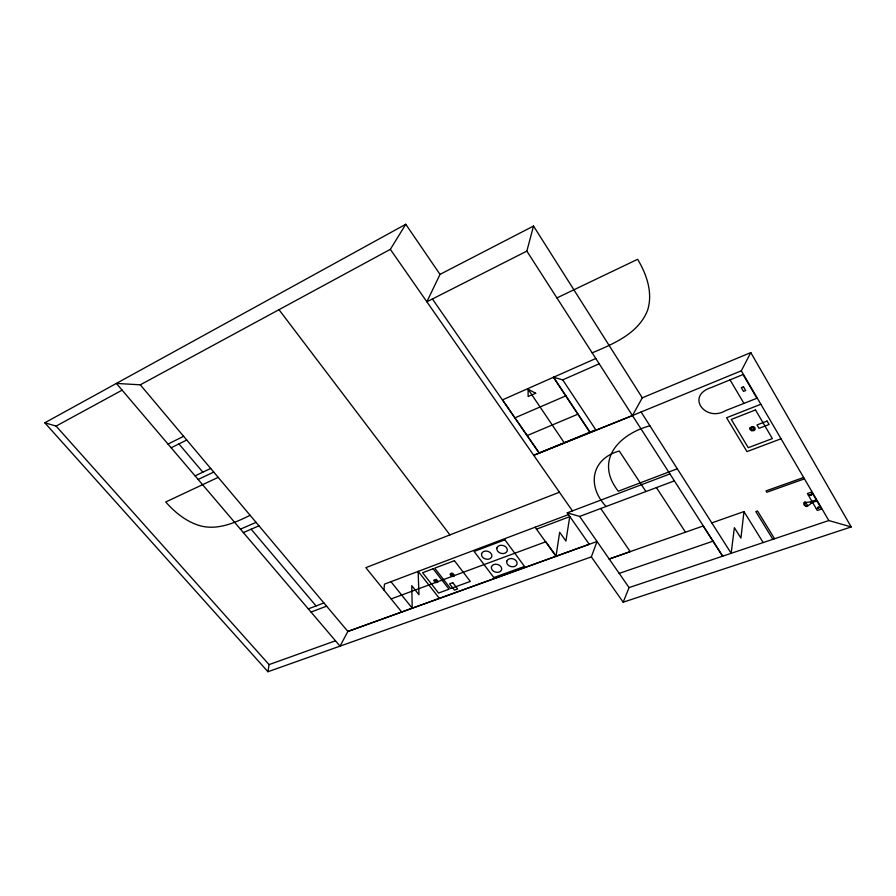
<?xml version="1.0" encoding="UTF-8"?>
<svg xmlns="http://www.w3.org/2000/svg" width="896" height="896" viewBox="0 0 896 896"><rect width="100%" height="100%" fill="white"/><g stroke="black" fill="none" stroke-linecap="round" stroke-linejoin="round"><path stroke-width="1.34" d="M383.891 589.982L384.507 584.125L568.478 514.595M711.794 522.883L743.96 511.582L740.925 538.093L734.373 527.677L731.158 553.269L641.099 411.992M405.776 224.269L390.342 249.346L140.291 384.821L116.379 383.421L340.032 646.139L347.883 631.456L597.038 541.475L591.349 556.886L267.96 671.731L269.058 664.608L56.101 426.093L44.8 422.789L405.776 224.269L440.014 274.378L426.854 301.795L526.848 251.104L533.523 226.05L440.014 274.378M569.766 516.454L565.914 541.072L559.675 532.258L555.99 556.304L535.102 527.206M591.349 556.886L623.168 602.202L629.07 587.597L828.811 520.542L851.2 526.938L750.792 352.587L642.286 397.824L632.442 415.542L533.725 455.291L589.814 432.219L553.482 377.261L562.722 379.87L599.211 363.81M632.442 415.542L741.317 370.81L750.792 352.587M56.101 426.093L122.114 390.152M168.022 444.091L183.613 436.285M171.158 447.776L186.749 440.014M556.909 297.92L637.627 259.291C646.677 274.366 653.094 292.779 647.595 310.251C638.512 333.558 613.525 343.784 592.178 352.856M195.082 475.877L210.683 468.451M198.139 479.461L213.741 472.08M218.187 477.355L165.738 501.973C174.72 512.21 185.696 521.203 198.845 525.381C216.563 530.88 234.45 523.051 250.118 515.312M595.806 358.501L502.544 399.84L539.202 453.04L632.464 415.598M240.442 529.155L256.054 522.357M243.354 532.582L258.966 525.818M514.954 417.838L565.779 395.875M527.173 435.568L577.886 414.187M649.891 425.779C618.598 434.336 594.205 460.454 618.274 491.21L677.298 468.776M743.949 403.402L756.907 398.25L743.053 374.539L711.626 387.397C684.925 395.797 705.6 422.61 725.581 410.614L743.949 403.402L730.027 379.87M760.805 404.275L726.578 417.749L746.973 451.595L780.987 438.805M559.429 492.229L365.837 567.661L401.71 612.013M308.302 608.877L323.882 602.952M140.291 384.821L347.883 631.456L589.232 544.298L567.246 512.837L669.928 473.928M311.013 612.058L326.592 606.166M536.514 529.178L569.878 516.6M567.246 512.837L579.634 516.421L674.374 480.861M391.126 598.931L545.866 541.755L556.237 556.214M269.058 664.608L335.474 640.797M803.645 477.467L765.979 490.907L766.786 492.251L804.451 478.845M609.202 558.992L703.315 525.93M609.235 559.037L630.224 551.667L600.746 508.491M812.762 493.808L808.427 495.32L812.795 493.864M816.29 499.845L810.186 501.95L803.824 502.645L803.88 504.784L806.165 506.587C809.861 505.366 812.336 501.021 817.141 501.301M619.203 573.384L712.947 541.195M816.323 508.771L820.646 507.293M623.168 602.202L851.2 526.938M44.8 422.789L267.96 671.731M178.92 443.912L202.843 472.181M251.126 529.211L316.064 605.92M390.958 581.694L412.238 608.205L411.746 585.648L418.97 594.742L418.141 571.424M418.186 571.402L439.41 598.394M278.981 309.68L449.926 534.901M579.634 516.421L629.07 587.597M390.342 249.346L572.421 510.877M432.41 298.973L539.202 453.04M606.122 506.475C586.891 486.371 590.867 458.942 619.27 451.013L645.915 491.546M527.71 388.685L564.222 442.747M553.482 377.261L589.982 432.152L595.762 429.778L562.722 379.87M656.398 487.547L685.496 532.19M526.848 251.104L722.725 556.158M703.181 525.974L722.59 556.203M533.523 226.05L642.286 397.824M743.96 511.582L763.146 542.528M774.558 538.754L757.523 511L755.821 511.594L772.867 539.325M811.966 501.346L807.386 493.539L811.72 492.027L821.643 508.995L817.32 510.474L812.818 502.79M810.622 501.805L811.474 503.25M741.317 370.81L828.811 520.542M481.555 553.683C480.614 558.947 489.754 561.602 491.814 556.674C492.789 551.387 483.594 548.722 481.555 553.683M491.411 566.81C490.482 572.029 499.531 574.627 501.614 569.789C502.589 564.547 493.472 561.938 491.411 566.81M496.91 547.926C495.902 553.269 505.165 555.901 507.248 550.939C508.278 545.574 498.971 542.92 496.91 547.926M506.744 561.176C505.747 566.474 514.92 569.061 517.026 564.178C518.056 558.858 508.827 556.27 506.744 561.176M749.941 428.03L749.84 429.363L751.61 430.842L754.152 430.584L755.138 429.498L754.824 427.448L753.458 426.664L751.789 426.597L749.941 428.03M751.05 428.344L752.002 429.946L754.018 429.173L753.066 427.571L751.05 428.344M804.944 502.062C802.76 506.027 812.045 509.421 804.966 502.029M437.069 581.314L435.579 581.862L434.582 580.586L436.061 580.037L437.069 581.314M437.998 581.594L437.382 582.422L435.4 582.557L433.642 580.317L436.251 579.354L437.998 581.594M453.477 575.254L451.965 575.803L450.968 574.515L452.48 573.955L453.477 575.254M454.418 575.523L453.79 576.363L451.774 576.498L450.027 574.235L451.315 573.16L452.67 573.261L454.418 575.523M535.696 393.243L528.136 396.536L528.091 389.245L535.696 393.243M743.49 386.758L741.306 387.643L743.512 391.395L745.696 390.522L743.49 386.758M755.507 409.931L731.282 419.44L748.261 447.698L772.363 438.592L755.507 409.931M767.088 421.053L757.03 424.928L759.058 428.355L769.104 424.491L767.088 421.053M504.907 539.806L474.118 551.432L493.808 577.539L524.507 566.44L504.907 539.806M454.429 560.706L434.683 568.142L450.587 588.605L470.31 581.426L454.429 560.706M433.126 568.781L422.621 572.734L438.547 593.04L449.042 589.221L433.126 568.781M452.76 582.646L449.579 583.811L454.485 590.128L457.666 588.986L452.76 582.646M811.496 495.298C810.208 496.283 810.41 493.562 811.496 495.298M818.406 507.102C816.592 507.058 819.213 508.939 818.406 507.102"/></g></svg>
